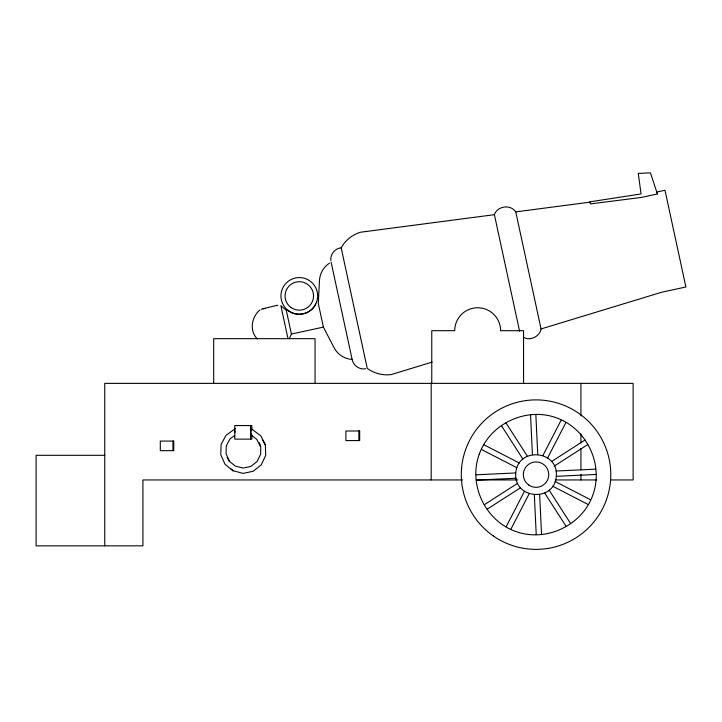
<?xml version="1.0" encoding="UTF-8"?>
<svg xmlns="http://www.w3.org/2000/svg" width="722" height="722" viewBox="0 0 722 722"><rect width="100%" height="100%" fill="white"/><g stroke="black" fill="none" stroke-linecap="round" stroke-linejoin="round"><path stroke-width="1.08" d="M260.75 446.124L260.633 454.228L257.158 461.439L250.949 466.385L243.206 468.055L235.462 466.177L229.343 461.331M515.77 472.937C517.701 446.602 558.774 450.041 556.301 476.33C554.37 502.665 513.297 499.227 515.77 472.937L476.141 474.814M519.578 331.163L494.389 214.678C497.413 205.851 510.562 204.127 515.761 211.88L541.067 328.943C539.722 336.371 530.878 340.91 524.064 337.67M289.269 338.69L291.417 334.024L286.309 310.379L280.876 305.677L287.907 338.212M506.248 526.6L524.434 491.339M542.917 455.492L561.111 420.231M510.968 529.027L529.154 493.767M547.637 457.928L565.831 422.668M315.595 304.043C311.092 314.386 296.146 317.563 287.771 310.063M251.59 435.041L250.931 432.379L251.292 428.742L260.786 435.79L265.525 445.032M432.117 362.11L391.18 374.574C382.786 375.666 374.032 373.391 367.236 368.346L341.172 247.808C345.278 240.399 352.309 234.713 360.413 232.24L494.389 214.678M259.875 310.009C251.536 316.931 249.054 331.001 257.384 338.925M277.844 305.289L276.445 305.487M235.363 428.624L225.986 435.321L221.112 444.427L220.77 454.788L225.02 464.273L233.016 470.943M234.632 435.537L230.065 438.795L226.329 445.781L226.058 453.732L229.325 461.006M329.494 263.142C323.664 266.851 319.828 273.448 319.494 280.344L318.294 303.466L323.402 327.111L334.051 347.67C337.481 354.394 344.593 359.005 352.128 359.385C353.13 365.512 359.547 369.962 365.63 368.752M484.254 504.741L517.638 483.298M551.572 461.502L584.946 440.059M487.124 509.209L520.508 487.765M554.442 465.97L587.816 444.526M276.454 305.487L263.088 308.709M261.337 309.296L263.097 308.718M541.067 328.943L661.713 292.22L685.9 286.995L664.989 190.256L656.749 192.034M291.417 334.024L323.402 327.111M341.172 247.808C334.99 248.35 330.08 254.415 330.838 260.57M263.548 308.736L265.344 308.447M515.761 211.88L589.91 202.151M556.057 471.024L595.686 469.147M476.394 480.121L516.022 478.244M556.301 476.33L595.939 474.453M104.744 455.302L36.1 455.302L36.1 545.85L142.92 545.85L142.92 479.949L462.676 479.949M476.168 479.949L517.773 479.949M555.263 479.949L596.48 479.949M610.92 479.949L633.131 479.949L633.131 383.373L104.744 383.373L104.744 545.85M484.074 444.842L519.335 463.028M555.173 481.52L590.434 499.705M481.637 449.562L516.898 467.748M552.745 486.24L588.006 504.425M251.364 435.24L256.698 439.247L260.344 446.367M231.112 468.849L233.17 470.726L243.124 473.397L253.214 471.249L261.301 464.806L265.714 455.392L265.353 445.014L262.33 439.707M505.932 422.848L527.376 456.232M549.171 490.166L570.615 523.549M501.465 425.718L522.909 459.102M544.704 493.036L566.147 526.41M227.096 457.414L229.091 461.15M251.418 428.751L251.734 430.041M259.288 442.812L260.389 445.293M331.118 262.203L352.128 359.385M535.85 414.735L537.737 454.364M539.641 494.651L541.527 534.28M530.553 414.988L532.43 454.616M534.343 494.904L536.22 534.533M580.93 383.373L580.93 415.944M580.93 433.913L580.93 442.893M580.93 448.506L580.93 469.841M580.93 474.336L580.93 479.949M523.549 383.373L523.549 330.694L500.608 330.694A22.951 22.951 0 0 0 477.657 307.743A22.951 22.951 0 0 0 454.716 330.694L431.765 330.694L431.765 383.373M431.187 383.373L431.187 479.949M358.87 430.998L358.87 440.573M315.054 383.373L315.054 338.672L213.694 338.672L213.694 383.373M251.861 429.734L251.861 425.556L234.803 425.556L234.803 439.129L251.861 439.129L251.861 434.951M250.606 425.556L250.606 439.129M172.946 441.079L172.946 450.654M235.011 432.388A3.195 0.46 -90 0 1 235.02 430.745M479.246 454.201C468.118 484.534 485.139 520.679 515.607 531.428C545.931 542.547 582.085 525.526 592.834 495.066C603.953 464.733 586.932 428.579 556.463 417.839C526.139 406.712 489.985 423.742 479.246 454.201M657.39 193.965L641.226 197.458L590.479 203.884L589.811 201.844L641.046 193.956L638.284 173.415L650.459 172.874L657.39 193.965M359.673 430.998L345.901 430.998L345.901 440.573L359.673 440.573L359.673 430.998M173.74 441.079L160.302 441.079L160.302 450.654L173.74 450.654L173.74 441.079M493.397 536.022A74.754 74.754 0 0 0 610.523 480.87A74.754 74.754 0 0 0 504.191 407.009A74.754 74.754 0 0 0 493.397 536.022M528.793 485.058A12.698 12.698 0 0 0 548.693 475.69A12.698 12.698 0 0 0 530.625 463.145A12.698 12.698 0 0 0 528.793 485.058M288.737 310.947A18.357 18.357 0 0 0 317.59 297.572A18.357 18.357 0 0 0 291.58 279.279A18.357 18.357 0 0 0 288.737 310.947M291.11 307.572A14.232 14.232 0 0 0 313.474 297.202A14.232 14.232 0 0 0 293.312 283.024A14.232 14.232 0 0 0 291.11 307.572"/></g></svg>
